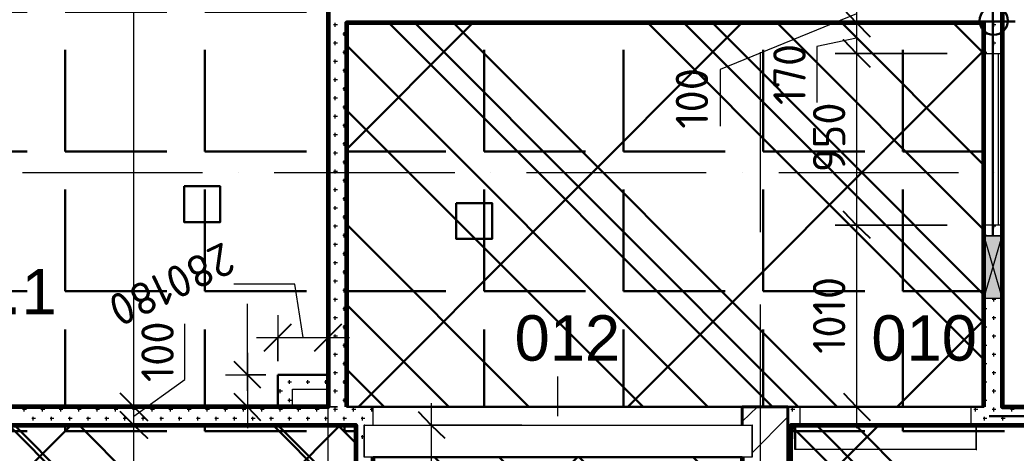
# Model space of a CAD drawing. Header units: millimetres. Extents: x -84737 to 172119, y -43083 to 59399.
# Drawn here: x 45494 to 51026, y 45623 to 48026 of the extents above; entities that cross this region are included whole.
import ezdxf

# ---------------------------------------------------------------- set-up
doc = ezdxf.new("R2010")
doc.units = ezdxf.units.MM
for name, color, linetype, lineweight in [('10) Плитка КР-3 300х300', 40, 'Continuous', 30), ('14) Плитка стены СТ-5.1', 3, 'Continuous', 60), ('19) Краска ПТ-5 потолок', 161, 'Continuous', 30), ('22) Шпакл. баз. фин. Потолок', 102, 'Continuous', 30)]:
    doc.layers.add(name, color=color, linetype=linetype, lineweight=lineweight)
for name, color, linetype in [('PDF _Двери', 7, 'Continuous'), ('PDF _Марки', 7, 'Continuous'), ('PDF _Обобщенные модели', 7, 'Continuous'), ('PDF _Окна', 7, 'Continuous'), ('PDF _Оси', 7, 'Continuous'), ('PDF _Перекрытия', 7, 'Continuous'), ('PDF _Размеры-100', 7, 'Continuous'), ('PDF _Стены', 7, 'Continuous'), ('PDF _Текст', 7, 'Continuous'), ('PDF _Элементы узлов', 7, 'Continuous')]:
    doc.layers.add(name, color=color, linetype=linetype)
doc.styles.add('PDF GOSTCommon', font='arial.ttf')
doc.styles.add('PDF ISOCPEUR', font='isocpeur.ttf')
pattern_1 = [(0, (0, 0), (0, 775.335), [563.88, -211.455]), (90, (0, 0), (-775.335, 5e-14), [563.88, -211.455])]

msp = doc.modelspace()

# ---------------------------------------------------------------- hatches: boundary and pattern name
at = {"layer": '10) Плитка КР-3 300х300'}
h = msp.add_hatch(dxfattribs=at)
h.set_pattern_fill('ANGLE', color=256, scale=111)
h.set_pattern_definition(pattern_1)
h.paths.add_polyline_path([(47206.2, 50679.7), (44755.2, 50679.7), (44755.2, 45879.3), (46926.8, 45879.3), (46926.8, 46057.1), (47206.2, 46057.1)])
h.paths.add_polyline_path([(47206.2, 52876.7), (45305.5, 52876.7), (45305.5, 50798.3), (47206.2, 50798.3)])
h.paths.add_polyline_path([(50948.3, 52876.7), (47206.2, 52876.7), (47206.2, 51479.8), (50948.3, 51479.8)])
h.paths.add_polyline_path([(47544.8, 52978.3), (45305.5, 52978.3), (45305.5, 52876.7), (47544.8, 52876.7)])
h.paths.add_polyline_path([(52345.3, 55179.6), (50948.3, 55179.6), (50948.3, 45879.3), (52345.3, 45879.3)])
h.paths.add_polyline_path([(55905.4, 56678.2), (53695.7, 56678.2), (53695.7, 56504.6), (52197.1, 56504.6), (52197.1, 56678.2), (50948.3, 56678.2), (50948.3, 55179.6), (55808, 55179.6), (55808, 55327.8), (55905.4, 55327.8)])
h.paths.add_polyline_path([(55808, 52876.7), (55507.5, 52876.7), (55507.5, 51780.4), (54406.8, 51780.4), (54406.8, 52876.7), (54262.9, 52876.7), (53145.3, 52876.7), (53145.3, 51678.8), (52446.9, 51678.8), (52446.9, 50679.7), (52548.5, 50679.7), (52548.5, 49879.7), (55808, 49879.7)])
h = msp.add_hatch(dxfattribs=at)
h.set_pattern_fill('ANGLE', color=256, scale=111)
h.set_pattern_definition(pattern_1)
h.paths.add_polyline_path([(50846.7, 48008.6), (47307.8, 48008.6), (47307.8, 45879.3), (50846.7, 45879.3)])
h.paths.add_polyline_path([(50745.1, 51378.2), (47307.8, 51378.2), (47307.8, 50027.8), (50745.1, 50027.8), (50846.7, 50027.8), (50846.7, 50578.1), (50745.1, 50578.1)])
at = {"layer": '10) Плитка КР-3 300х300', "transparency": 33554687}
h = msp.add_hatch(dxfattribs=at)
h.set_pattern_fill('ANGLE', color=256, scale=111)
h.set_pattern_definition(pattern_1)
h.paths.add_polyline_path([(52446.9, 46979.9), (52446.9, 47077.3), (55808, 47077.3), (55808, 44228.3), (52946.4, 44228.3), (52946.4, 45777.7), (53246.9, 45777.7), (53246.9, 45976.7), (52446.9, 45976.7)])
h.paths.add_polyline_path([(52446.9, 48029.7), (52446.9, 49778.1), (55808, 49778.1), (55808, 47178.9), (53246.9, 47178.9), (53246.9, 48029.7)])
h.paths.add_polyline_path([(46304.5, 41878.9), (46304.5, 44499.3), (47455.9, 44478.1), (47455.9, 45599.9), (49504.8, 45599.9), (49504.8, 44258), (49758.8, 44258), (49777.8, 45777.7), (52264.8, 45777.7), (52264.8, 45104.6), (52264.8, 45100.4), (52844.8, 45100.4), (52844.8, 44126.7), (55808, 44126.7), (55808, 41878.9), (49758.8, 41878.9), (49758.8, 42958.4), (49504.8, 42958.4), (49504.8, 41878.9)])
h.paths.add_polyline_path([(44755.2, 42827.2), (44755.2, 45777.7), (47358.6, 45777.7), (47358.6, 44579.7), (46054.8, 44579.7), (46054.8, 42827.2)])
at = {"layer": '19) Краска ПТ-5 потолок', "transparency": 33554687}
h = msp.add_hatch(dxfattribs=at)
h.set_pattern_fill('ANSI34', color=256, scale=80, angle=90)
h.paths.add_polyline_path([(52446.9, 46979.9), (52446.9, 47077.3), (55808, 47077.3), (55808, 44228.3), (52946.4, 44228.3), (52946.4, 45777.7), (53246.9, 45777.7), (53246.9, 45976.7), (52446.9, 45976.7)])
h.paths.add_polyline_path([(52446.9, 48029.7), (52446.9, 49778.1), (55808, 49778.1), (55808, 47178.9), (53246.9, 47178.9), (53246.9, 48029.7)])
h.paths.add_polyline_path([(46304.5, 41878.9), (46304.5, 44499.3), (47455.9, 44478.1), (47455.9, 45599.9), (49504.8, 45599.9), (49504.8, 44258), (49758.8, 44258), (49777.8, 45777.7), (52264.8, 45777.7), (52264.8, 45104.6), (52264.8, 45100.4), (52844.8, 45100.4), (52844.8, 44126.7), (55808, 44126.7), (55808, 41878.9), (49758.8, 41878.9), (49758.8, 42958.4), (49504.8, 42958.4), (49504.8, 41878.9)])
h.paths.add_polyline_path([(44755.2, 42827.2), (44755.2, 45777.7), (47358.6, 45777.7), (47358.6, 44579.7), (46054.8, 44579.7), (46054.8, 42827.2)])
at = {"layer": '19) Краска ПТ-5 потолок'}
h = msp.add_hatch(dxfattribs=at)
h.set_pattern_fill('ANSI34', color=256, scale=80, angle=90)
h.paths.add_polyline_path([(47307.8, 45879.3), (50846.7, 45879.3), (50846.7, 48008.6), (47307.8, 48008.6)])
at = {"layer": '22) Шпакл. баз. фин. Потолок', "transparency": 33554687}
h = msp.add_hatch(dxfattribs=at)
h.set_pattern_fill('ANSI37', color=256, scale=333)
h.paths.add_polyline_path([(52446.9, 46979.9), (52446.9, 47077.3), (55808, 47077.3), (55808, 44228.3), (52946.4, 44228.3), (52946.4, 45777.7), (53246.9, 45777.7), (53246.9, 45976.7), (52446.9, 45976.7)])
h.paths.add_polyline_path([(52446.9, 48029.7), (52446.9, 49778.1), (55808, 49778.1), (55808, 47178.9), (53246.9, 47178.9), (53246.9, 48029.7)])
h.paths.add_polyline_path([(46304.5, 41878.9), (46304.5, 44499.3), (47455.9, 44478.1), (47455.9, 45599.9), (49504.8, 45599.9), (49504.8, 44258), (49758.8, 44258), (49777.8, 45777.7), (52264.8, 45777.7), (52264.8, 45104.6), (52264.8, 45100.4), (52844.8, 45100.4), (52844.8, 44126.7), (55808, 44126.7), (55808, 41878.9), (49758.8, 41878.9), (49758.8, 42958.4), (49504.8, 42958.4), (49504.8, 41878.9)])
h.paths.add_polyline_path([(44755.2, 42827.2), (44755.2, 45777.7), (47358.6, 45777.7), (47358.6, 44579.7), (46054.8, 44579.7), (46054.8, 42827.2)])
at = {"layer": '22) Шпакл. баз. фин. Потолок'}
h = msp.add_hatch(dxfattribs=at)
h.set_pattern_fill('ANSI37', color=256, scale=333)
h.paths.add_polyline_path([(47307.8, 45879.3), (50846.7, 45879.3), (50846.7, 48008.6), (47307.8, 48008.6)])
at = {"layer": 'PDF _Окна', "transparency": 33554559}
for points in [[(47409.4, 45777.7), (47409.4, 45781.9), (47405.1, 45781.9), (47400.9, 45777.7), (47405.1, 45773.5), (47409.4, 45773.5)], [(49564.1, 45777.7), (49564.1, 45781.9), (49559.8, 45781.9), (49555.6, 45777.7), (49559.8, 45773.5), (49564.1, 45773.5)], [(50808.6, 45777.7), (50808.6, 45781.9), (50804.4, 45781.9), (50800.2, 45777.7), (50804.4, 45773.5), (50808.6, 45773.5)], [(50808.6, 45642.2), (50808.6, 45646.5), (50804.4, 45646.5), (50800.2, 45642.2), (50804.4, 45638), (50808.6, 45638)]]:
    msp.add_hatch(color=256, dxfattribs=at).paths.add_polyline_path(points)

# ---------------------------------------------------------------- linework, layer by layer
at = {"layer": '10) Плитка КР-3 300х300'}
for points in [[(50948.3, 45879.3), (52345.3, 45879.3), (52345.3, 55179.6), (50948.3, 55179.6)], [(44755.2, 50679.7), (47206.2, 50679.7), (47206.2, 45879.3), (44755.2, 45879.3)], [(47307.8, 45879.3), (50846.7, 45879.3), (50846.7, 48008.6), (47307.8, 48008.6)], [(46926.8, 46057.1), (47206.2, 46057.1), (47206.2, 45879.3), (46926.8, 45879.3)], [(44755.2, 42827.2), (44755.2, 45777.7), (47358.6, 45777.7), (47358.6, 44579.7), (46054.8, 44579.7), (46054.8, 42827.2)], [(46304.5, 41878.9), (46304.5, 44499.3), (47455.9, 44478.1), (47455.9, 45599.9), (49504.8, 45599.9), (49504.8, 44258), (49758.8, 44258), (49777.8, 45777.7), (52264.8, 45777.7), (52264.8, 45104.6), (52264.8, 45100.4), (52844.8, 45100.4), (52844.8, 44126.7), (55808, 44126.7), (55808, 41878.9), (49758.8, 41878.9), (49758.8, 42958.4), (49504.8, 42958.4), (49504.8, 41878.9)]]:
    msp.add_lwpolyline(points, close=True, dxfattribs=at)
at = {"layer": '14) Плитка стены СТ-5.1'}
for points in [[(50948.3, 51479.8), (50948.3, 45879.3), (52345.3, 45879.3), (52345.3, 55179.6)], [(50846.7, 45879.3), (50846.7, 48008.6), (47307.8, 48008.6), (47307.8, 45879.3)], [(49504.8, 45599.9), (49504.8, 44258), (49758.8, 44258), (49777.8, 45777.7), (52264.8, 45777.7), (52264.8, 45104.6), (52264.8, 45100.4), (52844.8, 45100.4), (52844.8, 44126.7), (55808, 44126.7), (55808, 41878.9), (49758.8, 41878.9), (49758.8, 42958.4), (49504.8, 42958.4), (49504.8, 41878.9), (46304.5, 41878.9), (46304.5, 44499.3), (47455.9, 44478.1), (47455.9, 45599.9)]]:
    msp.add_lwpolyline(points, dxfattribs=at)
for points in [[(44755.2, 50679.7), (47206.2, 50679.7), (47206.2, 45879.3), (44755.2, 45879.3)], [(44755.2, 42827.2), (44755.2, 45777.7), (47358.6, 45777.7), (47358.6, 44579.7), (46054.8, 44579.7), (46054.8, 42827.2)]]:
    msp.add_lwpolyline(points, close=True, dxfattribs=at)
at = {"layer": '19) Краска ПТ-5 потолок'}
msp.add_lwpolyline([(47307.8, 45879.3), (50846.7, 45879.3), (50846.7, 48008.6), (47307.8, 48008.6)], close=True, dxfattribs=at)
at = {"layer": 'PDF _Двери', "lineweight": 18}
msp.add_lwpolyline([(50927.1, 47839.3), (50927.1, 46886.8), (50846.7, 46886.8), (50846.7, 47839.3)], close=True, dxfattribs=at)
at = {"layer": 'PDF _Марки', "lineweight": 9}
msp.add_lwpolyline([(48480.4, 45828.5), (48480.4, 46048.6)], dxfattribs=at)
at = {"layer": 'PDF _Обобщенные модели', "lineweight": 30}
for points in [[(50897.5, 46827.5), (50897.5, 48309.1)], [(50770.5, 48017), (51020.3, 48017)], [(50876.4, 45828.5), (52345.3, 45828.5)]]:
    msp.add_lwpolyline(points, dxfattribs=at)
msp.add_circle((50901.7, 48021.1), 78.3, dxfattribs=at)
at = {"layer": 'PDF _Окна', "lineweight": 18}
for points in [[(47405.1, 45599.9), (47405.1, 45777.7), (47405.1, 45599.9)], [(49559.8, 45599.9), (49559.8, 45777.7), (49559.8, 45599.9)], [(50804.4, 45642.2), (50804.4, 45777.7), (50804.4, 45642.2)]]:
    msp.add_lwpolyline(points, dxfattribs=at)
for points in [[(47405.1, 45599.9), (47405.1, 45777.7), (49559.8, 45777.7), (49559.8, 45599.9)], [(49796.9, 45642.2), (49796.9, 45777.7), (49801.1, 45777.7), (49801.1, 45642.2)], [(49801.1, 45642.2), (49801.1, 45777.7), (50804.4, 45777.7), (50804.4, 45642.2)]]:
    msp.add_lwpolyline(points, close=True, dxfattribs=at)
at = {"layer": 'PDF _Окна', "color": 8, "true_color": 0x808080, "transparency": 33554559}
for points in [[(50948.3, 46480.4), (50948.3, 46827.5), (50846.7, 46480.4)], [(50948.3, 46827.5), (50846.7, 46480.4), (50846.7, 46827.5)]]:
    msp.add_solid(points, dxfattribs=at)
at = {"layer": 'PDF _Оси', "lineweight": 9}
for points in [[(47206.2, 46848.7), (47206.2, 47847.7)], [(49606.4, 46848.7), (49606.4, 47847.7)], [(45508.7, 47178.9), (46507.7, 47178.9)], [(46706.7, 47178.9), (46706.7, 47178.9)], [(46905.6, 47178.9), (47908.9, 47178.9)], [(48107.8, 47178.9), (48107.8, 47178.9)], [(48306.8, 47178.9), (49305.8, 47178.9)], [(49509, 47178.9), (49509, 47178.9)], [(49708, 47178.9), (50707, 47178.9)], [(50906, 47178.9), (50906, 47178.9)], [(47206.2, 46645.5), (47206.2, 46645.5)], [(49606.4, 46645.5), (49606.4, 46645.5)], [(47206.2, 45447.5), (47206.2, 46446.5)], [(49606.4, 45447.5), (49606.4, 46446.5)]]:
    msp.add_lwpolyline(points, dxfattribs=at)
at = {"layer": 'PDF _Перекрытия', "lineweight": 30}
msp.add_lwpolyline([(50948.3, 46886.8), (50948.3, 47839.3)], dxfattribs=at)
for points in [[(46406.1, 47102.7), (46406.1, 46903.7), (46605.1, 46903.7), (46605.1, 47102.7)], [(47917.4, 47009.5), (47917.4, 46810.6), (48116.3, 46810.6), (48116.3, 47009.5)]]:
    msp.add_lwpolyline(points, close=True, dxfattribs=at)
at = {"layer": 'PDF _Размеры-100', "lineweight": 9}
for points in [[(50139.8, 51598.3), (50139.8, 51378.2), (50139.8, 50027.8), (50139.8, 49930.4), (50139.8, 49168.5), (50139.8, 49088), (50139.8, 48139.8), (50139.8, 48110.2), (50139.8, 48008.6), (50139.8, 47839.3), (50139.8, 46886.8), (50643.5, 46886.8), (50021.2, 46886.8), (50643.5, 46886.8), (50139.8, 46886.8), (50139.8, 45760.8)], [(46126.7, 44456.9), (46126.7, 45777.7), (46126.7, 45879.3), (46126.7, 50696.7), (45627.2, 50696.7), (46249.5, 50696.7), (45627.2, 50696.7), (46126.7, 50696.7), (46126.7, 50916.8)], [(50139.8, 48059.4), (49382, 47750.4), (49382, 47437.1)], [(50139.8, 47923.9), (49919.7, 47877.4), (49919.7, 47568.3)], [(47206.2, 46146), (47206.2, 46764), (47206.2, 46264.5)], [(47066.5, 46264.5), (47019.9, 46560.8), (46681.3, 46560.8)], [(46757.5, 45968.2), (46757.5, 46141.7), (46757.5, 46450.8)], [(46926.8, 46387.3), (46926.8, 46133.3), (46926.8, 46264.5)], [(46126.7, 45828.5), (46410.3, 46031.7), (46410.3, 46340.7)], [(46808.3, 46264.5), (47324.7, 46264.5)], [(46757.5, 46179.8), (46757.5, 45760.8)], [(46634.7, 46057.1), (46859.1, 46057.1), (46757.5, 46057.1)], [(46634.7, 45879.3), (47257, 45879.3), (46757.5, 45879.3)], [(47777.7, 45900.5), (47777.7, 44478.1), (47278.1, 44478.1), (47900.4, 44478.1), (47278.1, 44478.1), (47777.7, 44478.1), (47777.7, 41760.4)], [(50262.5, 45879.3), (49640.3, 45879.3), (50139.8, 45879.3)], [(47659.1, 45777.7), (48281.4, 45777.7), (47777.7, 45777.7)]]:
    msp.add_lwpolyline(points, dxfattribs=at)
at = {"layer": 'PDF _Размеры-100', "lineweight": 25}
for points in [[(50216, 47932.4), (50139.8, 48008.6), (50067.8, 48084.8), (50139.8, 48008.6)], [(50216, 47763.1), (50139.8, 47839.3), (50067.8, 47915.5), (50139.8, 47839.3)], [(50216, 46814.8), (50139.8, 46886.8), (50067.8, 46963), (50139.8, 46886.8)], [(46050.5, 45955.5), (46126.7, 45879.3), (46202.9, 45803.1), (46126.7, 45879.3)], [(46050.5, 45853.9), (46126.7, 45777.7), (46202.9, 45705.7), (46126.7, 45777.7)]]:
    msp.add_lwpolyline(points, close=True, dxfattribs=at)
at = {"layer": 'PDF _Размеры-100', "lineweight": 9}
for points in [[(50139.8, 48008.6), (50643.5, 48008.6), (50021.2, 48008.6), (50643.5, 48008.6)], [(50139.8, 47839.3), (50643.5, 47839.3), (50021.2, 47839.3), (50643.5, 47839.3)], [(46126.7, 45879.3), (45627.2, 45879.3), (46249.5, 45879.3), (45627.2, 45879.3)], [(46126.7, 45777.7), (45627.2, 45777.7), (46249.5, 45777.7), (45627.2, 45777.7)]]:
    msp.add_lwpolyline(points, close=True, dxfattribs=at)
at = {"layer": 'PDF _Размеры-100', "lineweight": 25}
for points in [[(46850.6, 46188.3), (46926.8, 46264.5), (47003, 46340.7)], [(47130, 46188.3), (47206.2, 46264.5), (47282.4, 46340.7)], [(46681.3, 46133.3), (46757.5, 46057.1), (46829.4, 45985.1)], [(46681.3, 45955.5), (46757.5, 45879.3), (46829.4, 45803.1)], [(50067.8, 45955.5), (50139.8, 45879.3), (50216, 45803.1)], [(47705.7, 45853.9), (47777.7, 45777.7), (47853.9, 45705.7)]]:
    msp.add_lwpolyline(points, dxfattribs=at)
at = {"layer": 'PDF _Стены', "lineweight": 18}
for points in [[(50846.7, 48139.8), (50846.7, 48110.2), (47307.8, 48110.2), (47307.8, 49778.1), (47206.2, 49778.1), (47206.2, 46057.1), (46926.8, 46057.1), (46926.8, 45879.3), (44755.2, 45879.3)], [(50927.1, 47839.3), (50948.3, 47839.3), (50948.3, 48139.8), (50927.1, 48139.8)], [(47455.9, 45777.7), (47455.9, 45879.3), (47307.8, 45879.3), (47307.8, 48008.6), (50846.7, 48008.6), (50846.7, 47839.3)], [(50846.7, 46886.8), (50846.7, 46827.5)], [(50948.3, 46827.5), (50948.3, 46886.8), (50927.1, 46886.8)], [(50846.7, 46480.4), (50846.7, 45879.3), (50774.8, 45879.3), (50774.8, 45777.7)], [(51176.9, 45858.1), (51176.9, 45879.3), (50948.3, 45879.3), (50948.3, 46480.4)], [(49826.5, 45777.7), (49826.5, 45879.3), (49758.8, 45879.3)], [(44755.2, 45777.7), (47358.6, 45777.7), (47358.6, 44579.7), (47257, 44579.7)], [(49758.8, 45777.7), (49796.9, 45777.7)], [(50804.4, 45777.7), (51176.9, 45777.7)]]:
    msp.add_lwpolyline(points, dxfattribs=at)
at = {"layer": 'PDF _Стены', "lineweight": 9}
for points in [[(47235.8, 48000.1), (47257, 48000.1)], [(47244.3, 47987.4), (47244.3, 48008.6)], [(47345.9, 48008.6), (47345.9, 48008.6)], [(47447.5, 48008.6), (47447.5, 48008.6)], [(47549.1, 48008.6), (47549.1, 48008.6)], [(47650.7, 48008.6), (47650.7, 48008.6)], [(47752.3, 48008.6), (47752.3, 48008.6)], [(47853.9, 48008.6), (47853.9, 48008.6)], [(47955.5, 48008.6), (47955.5, 48008.6)], [(48057, 48008.6), (48057, 48008.6)], [(48158.6, 48008.6), (48158.6, 48008.6)], [(48260.2, 48008.6), (48260.2, 48008.6)], [(48361.8, 48008.6), (48361.8, 48008.6)], [(48463.4, 48008.6), (48463.4, 48008.6)], [(48565, 48008.6), (48565, 48008.6)], [(48666.6, 48008.6), (48666.6, 48008.6)], [(48768.2, 48008.6), (48768.2, 48008.6)], [(48869.8, 48008.6), (48869.8, 48008.6)], [(48971.4, 48008.6), (48971.4, 48008.6)], [(49073, 48008.6), (49073, 48008.6)], [(49174.6, 48008.6), (49174.6, 48008.6)], [(49276.2, 48008.6), (49276.2, 48008.6)], [(49377.8, 48008.6), (49377.8, 48008.6)], [(49479.4, 48008.6), (49479.4, 48008.6)], [(49581, 48008.6), (49581, 48008.6)], [(49682.6, 48008.6), (49682.6, 48008.6)], [(49784.2, 48008.6), (49784.2, 48008.6)], [(49885.8, 48008.6), (49885.8, 48008.6)], [(49987.4, 48008.6), (49987.4, 48008.6)], [(50089, 48008.6), (50089, 48008.6)], [(50190.6, 48008.6), (50190.6, 48008.6)], [(50292.2, 48008.6), (50292.2, 48008.6)], [(50393.8, 48008.6), (50393.8, 48008.6)], [(50495.4, 48008.6), (50495.4, 48008.6)], [(50597, 48008.6), (50597, 48008.6)], [(50698.6, 48008.6), (50698.6, 48008.6)], [(50800.2, 48008.6), (50800.2, 48008.6)], [(50893.3, 48000.1), (50914.5, 48000.1)], [(50901.8, 47987.4), (50901.8, 48008.6)], [(47286.6, 47949.3), (47307.8, 47949.3)], [(47295.1, 47936.6), (47295.1, 47957.8)], [(50846.7, 47949.3), (50863.7, 47949.3)], [(50851, 47936.6), (50851, 47957.8)], [(50944.1, 47949.3), (50948.3, 47949.3)], [(47235.8, 47898.5), (47257, 47898.5)], [(47244.3, 47885.8), (47244.3, 47907)], [(47295.1, 47835), (47295.1, 47856.2)], [(50851, 47839.3), (50851, 47856.2)], [(50893.3, 47898.5), (50914.5, 47898.5)], [(50901.8, 47885.8), (50901.8, 47907)], [(47244.3, 47784.2), (47244.3, 47805.4)], [(47286.6, 47847.7), (47307.8, 47847.7)], [(50846.7, 47847.7), (50863.7, 47847.7)], [(50944.1, 47847.7), (50948.3, 47847.7)], [(47235.8, 47796.9), (47257, 47796.9)], [(47286.6, 47746.1), (47307.8, 47746.1)], [(47295.1, 47733.4), (47295.1, 47754.6)], [(47235.8, 47695.3), (47257, 47695.3)], [(47244.3, 47682.6), (47244.3, 47703.8)], [(47286.6, 47644.5), (47307.8, 47644.5)], [(47295.1, 47631.8), (47295.1, 47653)], [(47235.8, 47593.7), (47257, 47593.7)], [(47244.3, 47581), (47244.3, 47602.2)], [(47286.6, 47542.9), (47307.8, 47542.9)], [(47295.1, 47530.2), (47295.1, 47551.4)], [(47235.8, 47492.1), (47257, 47492.1)], [(47244.3, 47479.4), (47244.3, 47500.6)], [(47286.6, 47441.3), (47307.8, 47441.3)], [(47295.1, 47428.6), (47295.1, 47449.8)], [(47235.8, 47390.5), (47257, 47390.5)], [(47244.3, 47377.8), (47244.3, 47399)], [(47286.6, 47339.7), (47307.8, 47339.7)], [(47295.1, 47327), (47295.1, 47348.2)], [(47235.8, 47288.9), (47257, 47288.9)], [(47244.3, 47276.2), (47244.3, 47297.4)], [(47295.1, 47225.4), (47295.1, 47246.6)], [(47244.3, 47174.6), (47244.3, 47195.8)], [(47286.6, 47238.1), (47307.8, 47238.1)], [(47235.8, 47187.3), (47257, 47187.3)], [(47286.6, 47136.5), (47307.8, 47136.5)], [(47295.1, 47123.8), (47295.1, 47145)], [(47235.8, 47085.7), (47257, 47085.7)], [(47244.3, 47073), (47244.3, 47094.2)], [(47286.6, 47034.9), (47307.8, 47034.9)], [(47295.1, 47022.2), (47295.1, 47043.4)], [(47235.8, 46984.2), (47257, 46984.2)], [(47244.3, 46971.5), (47244.3, 46992.6)], [(47286.6, 46933.4), (47307.8, 46933.4)], [(47295.1, 46920.7), (47295.1, 46941.8)], [(47235.8, 46882.6), (47257, 46882.6)], [(47244.3, 46869.9), (47244.3, 46891)], [(50893.3, 46882.6), (50914.5, 46882.6)], [(50901.8, 46869.9), (50901.8, 46886.8)], [(47286.6, 46831.8), (47307.8, 46831.8)], [(47295.1, 46819.1), (47295.1, 46840.2)], [(50846.7, 46831.8), (50863.7, 46831.8)], [(50851, 46827.5), (50851, 46840.2)], [(50944.1, 46831.8), (50948.3, 46831.8)], [(47235.8, 46781), (47257, 46781)], [(47244.3, 46768.3), (47244.3, 46789.4)], [(47286.6, 46730.2), (47307.8, 46730.2)], [(47295.1, 46717.5), (47295.1, 46738.6)], [(47235.8, 46679.4), (47257, 46679.4)], [(47244.3, 46666.7), (47244.3, 46687.8)], [(47295.1, 46615.9), (47295.1, 46637)], [(47244.3, 46565.1), (47244.3, 46586.2)], [(47286.6, 46628.6), (47307.8, 46628.6)], [(47235.8, 46577.8), (47257, 46577.8)], [(47286.6, 46527), (47307.8, 46527)], [(47295.1, 46514.3), (47295.1, 46535.4)], [(47235.8, 46476.2), (47257, 46476.2)], [(47244.3, 46463.5), (47244.3, 46484.6)], [(50893.3, 46476.2), (50914.5, 46476.2)], [(50901.8, 46463.5), (50901.8, 46480.4)], [(47286.6, 46425.4), (47307.8, 46425.4)], [(47295.1, 46412.7), (47295.1, 46433.8)], [(50846.7, 46425.4), (50863.7, 46425.4)], [(50851, 46412.7), (50851, 46433.8)], [(50944.1, 46425.4), (50948.3, 46425.4)], [(47235.8, 46374.6), (47257, 46374.6)], [(47244.3, 46361.9), (47244.3, 46383)], [(50893.3, 46374.6), (50914.5, 46374.6)], [(50901.8, 46361.9), (50901.8, 46383)], [(47286.6, 46323.8), (47307.8, 46323.8)], [(47295.1, 46311.1), (47295.1, 46332.2)], [(50846.7, 46323.8), (50863.7, 46323.8)], [(50851, 46311.1), (50851, 46332.2)], [(50944.1, 46323.8), (50948.3, 46323.8)], [(47235.8, 46273), (47257, 46273)], [(47244.3, 46260.3), (47244.3, 46281.4)], [(50893.3, 46273), (50914.5, 46273)], [(50901.8, 46260.3), (50901.8, 46281.4)], [(47286.6, 46222.2), (47307.8, 46222.2)], [(47295.1, 46209.5), (47295.1, 46230.6)], [(50846.7, 46222.2), (50863.7, 46222.2)], [(50851, 46209.5), (50851, 46230.6)], [(50944.1, 46222.2), (50948.3, 46222.2)], [(47235.8, 46171.4), (47257, 46171.4)], [(47244.3, 46158.7), (47244.3, 46179.8)], [(50893.3, 46171.4), (50914.5, 46171.4)], [(50901.8, 46158.7), (50901.8, 46179.8)], [(47286.6, 46120.6), (47307.8, 46120.6)], [(47295.1, 46107.9), (47295.1, 46129)], [(50846.7, 46120.6), (50863.7, 46120.6)], [(50851, 46107.9), (50851, 46129)], [(50944.1, 46120.6), (50948.3, 46120.6)], [(47235.8, 46069.8), (47257, 46069.8)], [(47244.3, 46057.1), (47244.3, 46078.2)], [(50893.3, 46069.8), (50914.5, 46069.8)], [(50901.8, 46057.1), (50901.8, 46078.2)], [(46939.5, 45955.5), (46939.5, 45976.7)], [(46981.8, 46019), (47003, 46019)], [(46990.3, 46006.3), (46990.3, 46027.5)], [(47083.4, 46019), (47104.6, 46019)], [(47091.9, 46006.3), (47091.9, 46027.5)], [(47185, 46019), (47206.2, 46019)], [(47193.5, 46006.3), (47193.5, 46027.5)], [(47244.3, 45955.5), (47244.3, 45976.7)], [(47286.6, 46019), (47307.8, 46019)], [(47295.1, 46006.3), (47295.1, 46027.5)], [(50846.7, 46019), (50863.7, 46019)], [(50851, 46006.3), (50851, 46027.5)], [(50901.8, 45955.5), (50901.8, 45976.7)], [(50944.1, 46019), (50948.3, 46019)], [(46931, 45968.2), (46952.2, 45968.2)], [(46981.8, 45917.4), (47003, 45917.4)], [(46990.3, 45904.7), (46990.3, 45925.9)], [(47235.8, 45968.2), (47257, 45968.2)], [(47286.6, 45917.4), (47307.8, 45917.4)], [(47295.1, 45904.7), (47295.1, 45925.9)], [(50846.7, 45917.4), (50863.7, 45917.4)], [(50851, 45904.7), (50851, 45925.9)], [(50893.3, 45968.2), (50914.5, 45968.2)], [(50944.1, 45917.4), (50948.3, 45917.4)], [(45508.7, 45866.6), (45529.8, 45866.6)], [(45517.1, 45853.9), (45517.1, 45875.1)], [(45610.3, 45866.6), (45631.4, 45866.6)], [(45618.7, 45853.9), (45618.7, 45875.1)], [(45711.9, 45866.6), (45733, 45866.6)], [(45720.3, 45853.9), (45720.3, 45875.1)], [(45813.5, 45866.6), (45834.6, 45866.6)], [(45821.9, 45853.9), (45821.9, 45875.1)], [(45915.1, 45866.6), (45936.2, 45866.6)], [(45923.5, 45853.9), (45923.5, 45875.1)], [(46016.7, 45866.6), (46037.8, 45866.6)], [(46025.1, 45853.9), (46025.1, 45875.1)], [(46118.2, 45866.6), (46139.4, 45866.6)], [(46126.7, 45853.9), (46126.7, 45875.1)], [(46219.8, 45866.6), (46241, 45866.6)], [(46228.3, 45853.9), (46228.3, 45875.1)], [(46321.4, 45866.6), (46342.6, 45866.6)], [(46329.9, 45853.9), (46329.9, 45875.1)], [(46423, 45866.6), (46444.2, 45866.6)], [(46431.5, 45853.9), (46431.5, 45875.1)], [(46524.6, 45866.6), (46545.8, 45866.6)], [(46533.1, 45853.9), (46533.1, 45875.1)], [(46626.2, 45866.6), (46647.4, 45866.6)], [(46634.7, 45853.9), (46634.7, 45875.1)], [(46727.8, 45866.6), (46749, 45866.6)], [(46736.3, 45853.9), (46736.3, 45875.1)], [(46829.4, 45866.6), (46850.6, 45866.6)], [(46837.9, 45853.9), (46837.9, 45875.1)], [(46931, 45866.6), (46952.2, 45866.6)], [(46939.5, 45853.9), (46939.5, 45875.1)], [(47032.6, 45866.6), (47053.8, 45866.6)], [(47041.1, 45853.9), (47041.1, 45875.1)], [(47134.2, 45866.6), (47155.4, 45866.6)], [(47142.7, 45853.9), (47142.7, 45875.1)], [(47235.8, 45866.6), (47257, 45866.6)], [(47244.3, 45853.9), (47244.3, 45875.1)], [(47337.4, 45866.6), (47358.6, 45866.6)], [(47345.9, 45853.9), (47345.9, 45875.1)], [(47439, 45866.6), (47455.9, 45866.6)], [(47447.5, 45853.9), (47447.5, 45875.1)], [(49504.8, 45798.9), (49589.5, 45879.3)], [(49775.7, 45866.6), (49796.9, 45866.6)], [(49784.2, 45853.9), (49784.2, 45875.1)], [(50791.7, 45866.6), (50812.9, 45866.6)], [(50800.2, 45853.9), (50800.2, 45875.1)], [(50893.3, 45866.6), (50914.5, 45866.6)], [(50901.8, 45853.9), (50901.8, 45875.1)], [(50994.9, 45866.6), (51016, 45866.6)], [(51003.3, 45853.9), (51003.3, 45875.1)], [(45559.5, 45815.8), (45580.6, 45815.8)], [(45567.9, 45803.1), (45567.9, 45824.3)], [(45661.1, 45815.8), (45682.2, 45815.8)], [(45669.5, 45803.1), (45669.5, 45824.3)], [(45762.7, 45815.8), (45783.8, 45815.8)], [(45771.1, 45803.1), (45771.1, 45824.3)], [(45864.3, 45815.8), (45885.4, 45815.8)], [(45872.7, 45803.1), (45872.7, 45824.3)], [(45965.9, 45815.8), (45987, 45815.8)], [(45974.3, 45803.1), (45974.3, 45824.3)], [(46067.5, 45815.8), (46088.6, 45815.8)], [(46075.9, 45803.1), (46075.9, 45824.3)], [(46169, 45815.8), (46190.2, 45815.8)], [(46177.5, 45803.1), (46177.5, 45824.3)], [(46270.6, 45815.8), (46291.8, 45815.8)], [(46279.1, 45803.1), (46279.1, 45824.3)], [(46372.2, 45815.8), (46393.4, 45815.8)], [(46380.7, 45803.1), (46380.7, 45824.3)], [(46473.8, 45815.8), (46495, 45815.8)], [(46482.3, 45803.1), (46482.3, 45824.3)], [(46575.4, 45815.8), (46596.6, 45815.8)], [(46583.9, 45803.1), (46583.9, 45824.3)], [(46677, 45815.8), (46698.2, 45815.8)], [(46685.5, 45803.1), (46685.5, 45824.3)], [(46778.6, 45815.8), (46799.8, 45815.8)], [(46787.1, 45803.1), (46787.1, 45824.3)], [(46880.2, 45815.8), (46901.4, 45815.8)], [(46888.7, 45803.1), (46888.7, 45824.3)], [(46981.8, 45815.8), (47003, 45815.8)], [(46990.3, 45803.1), (46990.3, 45824.3)], [(47083.4, 45815.8), (47104.6, 45815.8)], [(47091.9, 45803.1), (47091.9, 45824.3)], [(47185, 45815.8), (47206.2, 45815.8)], [(47193.5, 45803.1), (47193.5, 45824.3)], [(47286.6, 45815.8), (47307.8, 45815.8)], [(47295.1, 45803.1), (47295.1, 45824.3)], [(47388.2, 45815.8), (47409.4, 45815.8)], [(47396.7, 45803.1), (47396.7, 45824.3)], [(49559.8, 45625.3), (49758.8, 45824.3)], [(49826.5, 45815.8), (49826.5, 45815.8)], [(50842.5, 45815.8), (50863.7, 45815.8)], [(50851, 45803.1), (50851, 45824.3)], [(50944.1, 45815.8), (50965.2, 45815.8)], [(50952.5, 45803.1), (50952.5, 45824.3)], [(47358.6, 45765), (47358.6, 45765)], [(47388.2, 45714.2), (47405.1, 45714.2)], [(47396.7, 45701.5), (47396.7, 45722.7)], [(47358.6, 45663.4), (47358.6, 45663.4)]]:
    msp.add_lwpolyline(points, dxfattribs=at)
at = {"layer": 'PDF _Стены', "lineweight": 18}
msp.add_lwpolyline([(47007.2, 45879.3), (47007.2, 45976.7), (47206.2, 45976.7), (47206.2, 45879.3)], close=True, dxfattribs=at)
at = {"layer": 'PDF _Стены', "lineweight": 30}
for points in [[(47455.9, 45879.3), (49504.8, 45879.3)], [(49826.5, 45879.3), (50774.8, 45879.3)]]:
    msp.add_lwpolyline(points, dxfattribs=at)
at = {"layer": 'PDF _Стены', "lineweight": 40}
msp.add_lwpolyline([(49504.8, 45599.9), (49504.8, 44258), (49758.8, 44258), (49758.8, 45879.3), (49504.8, 45879.3), (49504.8, 45777.7)], dxfattribs=at)
at = {"layer": 'PDF _Элементы узлов', "lineweight": 9}
msp.add_lwpolyline([(50846.7, 46827.5), (50948.3, 46827.5), (50948.3, 46480.4), (50846.7, 46480.4), (50948.3, 46827.5), (50846.7, 46827.5), (50948.3, 46480.4), (50846.7, 46480.4)], close=True, dxfattribs=at)

# ---------------------------------------------------------------- texts
at = {"layer": 'PDF _Текст', "char_height": 180, "attachment_point": 4, "style": 'PDF ISOCPEUR'}
for s, insert, rotation in [('170', (49767.6, 47553.3), 90), ('100', (49225.8, 47422.1), 90), ('950', (49987.8, 47180.8), 90), ('280180', (46666.2, 46716.8), 205.6866), ('1010', (49987.8, 46173.3), 90), ('100', (46258.2, 46016.6), 90)]:
    msp.add_mtext(s, dxfattribs=dict(at, insert=insert, rotation=rotation))
at = {"layer": 'PDF _Текст', "char_height": 251.59, "attachment_point": 4, "style": 'PDF GOSTCommon'}
for s, insert in [('2.1', (45210, 46518)), ('012', (48241, 46259.8)), ('010', (50222.2, 46259.8))]:
    msp.add_mtext(s, dxfattribs=dict(at, insert=insert))

doc.saveas('drawing.dxf')
